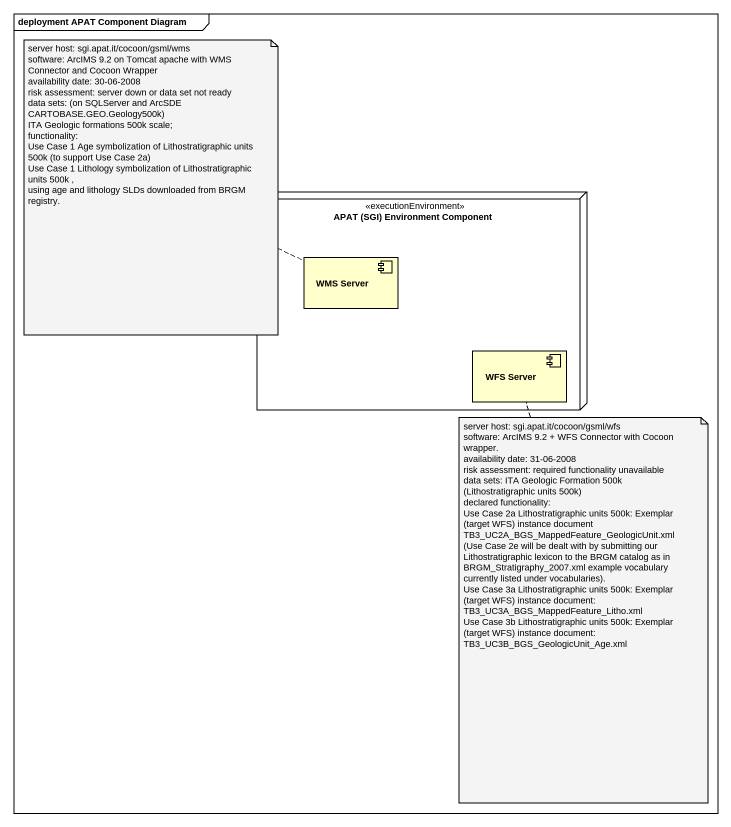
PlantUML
@startuml
mainframe deployment APAT Component Diagram
node "APAT (SGI) Environment Component" as APAT_SGI_Environment <<executionEnvironment>> {
  component "WMS Server" as WMS_Server
  component "WFS Server" as WFS_Server
}
note left of WMS_Server
  server host: sgi.apat.it/cocoon/gsml/wms
  software: ArcIMS 9.2 on Tomcat apache with WMS Connector and Cocoon Wrapper
  availability date: 30-06-2008
  risk assessment: server down or data set not ready
  data sets: (on SQLServer and ArcSDE CARTOBASE.GEO.Geology500k)
  ITA Geologic formations 500k scale;
  functionality:
  Use Case 1 Age symbolization of Lithostratigraphic units 500k (to support Use Case 2a)
  Use Case 1 Lithology symbolization of Lithostratigraphic units 500k ,
  using age and lithology SLDs downloaded from BRGM registry.
end note
note bottom of WFS_Server
  server host: sgi.apat.it/cocoon/gsml/wfs
  software: ArcIMS 9.2 + WFS Connector with Cocoon wrapper.
  availability date: 31-06-2008
  risk assessment: required functionality unavailable
  data sets: ITA Geologic Formation 500k (Lithostratigraphic units 500k)
  declared functionality:
  Use Case 2a Lithostratigraphic units 500k: Exemplar (target WFS) instance document TB3_UC2A_BGS_MappedFeature_GeologicUnit.xml
  (Use Case 2e will be dealt with by submitting our Lithostratigraphic lexicon to the BRGM catalog as in BRGM_Stratigraphy_2007.xml example vocabulary currently listed under vocabularies).
  Use Case 3a Lithostratigraphic units 500k: Exemplar (target WFS) instance document: TB3_UC3A_BGS_MappedFeature_Litho.xml
  Use Case 3b Lithostratigraphic units 500k: Exemplar (target WFS) instance document: TB3_UC3B_BGS_GeologicUnit_Age.xml
end note
@enduml
